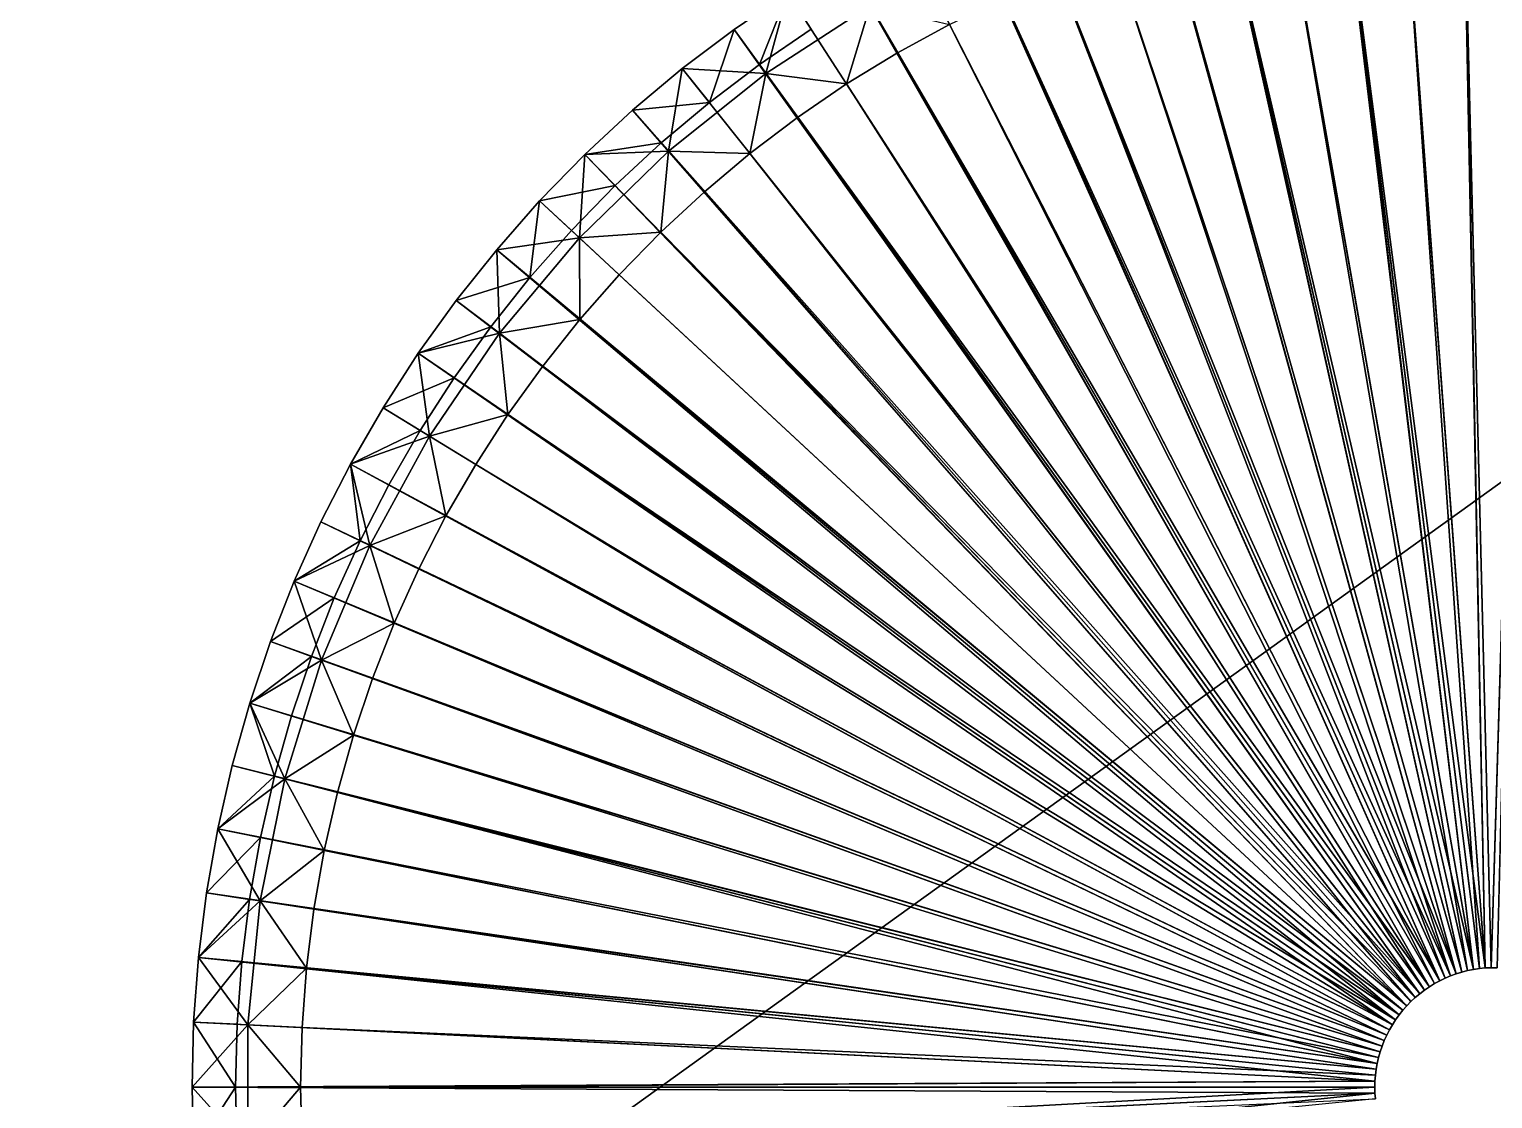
# Model space of a CAD drawing. Header units: millimetres. Extents: x 0 to 520, y -2 to 382.
# Drawn here: x 37 to 63.97, y 37.79 to 57.49 of the extents above; entities that cross this region are included whole.
import ezdxf

# ---------------------------------------------------------------- set-up
doc = ezdxf.new("R2010")
doc.units = ezdxf.units.MM

msp = doc.modelspace()

# ---------------------------------------------------------------- linework, layer by layer
at = {"layer": 'BRASS', "color": 52}
for points in [[(509.2, 369.2, 103), (10.8, 369.2, 103), (10.8, 10.8, 103)], [(509.2, 369.2, 103), (10.8, 10.8, 103), (509.2, 10.8, 103)], [(38.65, 190, 86), (185.0411, 341.3505, 86), (185.0411, 38.6495, 86)], [(38.6418, 189.8357, 86), (38.6479, 189.9178, 86), (184.9589, 38.6495, 86)], [(38.6479, 189.9178, 86), (38.65, 190, 86), (185.0411, 38.6495, 86)], [(184.9589, 38.6495, 86), (38.6479, 189.9178, 86), (185.0411, 38.6495, 86)], [(38.599, 189.5929, 86), (38.6173, 189.6731, 86), (184.7135, 38.6249, 86)], [(38.6173, 189.6731, 86), (38.6316, 189.7541, 86), (184.7948, 38.6372, 86)], [(184.7135, 38.6249, 86), (38.6173, 189.6731, 86), (184.7948, 38.6372, 86)], [(38.6316, 189.7541, 86), (38.6418, 189.8357, 86), (184.8767, 38.6454, 86)], [(184.7948, 38.6372, 86), (38.6316, 189.7541, 86), (184.8767, 38.6454, 86)], [(184.8767, 38.6454, 86), (38.6418, 189.8357, 86), (184.9589, 38.6495, 86)], [(38.4866, 189.2841, 86), (38.5204, 189.3591, 86), (184.3972, 38.5359, 86)], [(38.5204, 189.3591, 86), (38.5505, 189.4357, 86), (184.4745, 38.5641, 86)], [(184.3972, 38.5359, 86), (38.5204, 189.3591, 86), (184.4745, 38.5641, 86)], [(38.5505, 189.4357, 86), (38.5767, 189.5137, 86), (184.5531, 38.5883, 86)], [(184.4745, 38.5641, 86), (38.5505, 189.4357, 86), (184.5531, 38.5883, 86)], [(38.5767, 189.5137, 86), (38.599, 189.5929, 86), (184.6328, 38.6086, 86)], [(184.5531, 38.5883, 86), (38.5767, 189.5137, 86), (184.6328, 38.6086, 86)], [(184.6328, 38.6086, 86), (38.599, 189.5929, 86), (184.7135, 38.6249, 86)], [(38.3633, 189.0705, 86), (38.4079, 189.1396, 86), (184.175, 38.4289, 86)], [(38.4079, 189.1396, 86), (38.4491, 189.2109, 86), (184.2473, 38.4683, 86)], [(184.175, 38.4289, 86), (38.4079, 189.1396, 86), (184.2473, 38.4683, 86)], [(38.4491, 189.2109, 86), (38.4866, 189.2841, 86), (184.3214, 38.504, 86)], [(184.2473, 38.4683, 86), (38.4491, 189.2109, 86), (184.3214, 38.504, 86)], [(184.3214, 38.504, 86), (38.4866, 189.2841, 86), (184.3972, 38.5359, 86)], [(38.3633, 70.9295, 86), (38.3633, 189.0705, 86), (184.1048, 38.386, 86)], [(184.1048, 38.386, 86), (38.3633, 189.0705, 86), (184.175, 38.4289, 86)], [(38.3633, 70.9295, 86), (184.1048, 38.386, 86), (38.4079, 70.8604, 86)], [(38.4079, 70.8604, 86), (184.0368, 38.3397, 86), (38.4491, 70.7891, 86)], [(38.4079, 70.8604, 86), (184.1048, 38.386, 86), (184.0368, 38.3397, 86)], [(38.4491, 70.7891, 86), (183.9712, 38.29, 86), (38.4866, 70.7159, 86)], [(38.4491, 70.7891, 86), (184.0368, 38.3397, 86), (183.9712, 38.29, 86)], [(38.4866, 70.7159, 86), (183.9082, 38.2371, 86), (38.5204, 70.6409, 86)], [(38.4866, 70.7159, 86), (183.9712, 38.29, 86), (183.9082, 38.2371, 86)], [(38.5204, 70.6409, 86), (183.8479, 38.1812, 86), (38.5505, 70.5643, 86)], [(38.5204, 70.6409, 86), (183.9082, 38.2371, 86), (183.8479, 38.1812, 86)], [(38.5505, 70.5643, 86), (183.7905, 38.1223, 86), (38.5767, 70.4863, 86)], [(38.5505, 70.5643, 86), (183.8479, 38.1812, 86), (183.7905, 38.1223, 86)], [(38.5767, 70.4863, 86), (183.736, 38.0606, 86), (38.599, 70.4071, 86)], [(38.5767, 70.4863, 86), (183.7905, 38.1223, 86), (183.736, 38.0606, 86)], [(38.599, 70.4071, 86), (183.6847, 37.9963, 86), (38.6173, 70.3269, 86)], [(38.599, 70.4071, 86), (183.736, 38.0606, 86), (183.6847, 37.9963, 86)], [(38.6173, 70.3269, 86), (183.6367, 37.9295, 86), (38.6316, 70.2459, 86)], [(38.6173, 70.3269, 86), (183.6847, 37.9963, 86), (183.6367, 37.9295, 86)], [(38.6316, 70.2459, 86), (183.5921, 37.8604, 86), (38.6418, 70.1643, 86)], [(38.6316, 70.2459, 86), (183.6367, 37.9295, 86), (183.5921, 37.8604, 86)], [(38.6418, 70.1643, 86), (183.5509, 37.7891, 86), (38.6479, 70.0822, 86)], [(38.6418, 70.1643, 86), (183.5921, 37.8604, 86), (183.5509, 37.7891, 86)], [(38.6479, 69.9178, 86), (183.4495, 37.5643, 86), (38.6418, 69.8357, 86)], [(38.6479, 70.0822, 86), (183.5134, 37.7159, 86), (38.65, 70, 86)], [(38.6479, 70.0822, 86), (183.5509, 37.7891, 86), (183.5134, 37.7159, 86)], [(38.65, 70, 86), (183.4796, 37.6409, 86), (38.6479, 69.9178, 86)], [(38.6479, 69.9178, 86), (183.4796, 37.6409, 86), (183.4495, 37.5643, 86)], [(38.65, 70, 86), (183.5134, 37.7159, 86), (183.4796, 37.6409, 86)], [(38.599, 69.5929, 86), (183.3684, 37.2459, 86), (38.5767, 69.5137, 86)], [(38.6173, 69.6731, 86), (183.3827, 37.3269, 86), (38.599, 69.5929, 86)], [(38.599, 69.5929, 86), (183.3827, 37.3269, 86), (183.3684, 37.2459, 86)], [(38.6316, 69.7541, 86), (183.401, 37.4071, 86), (38.6173, 69.6731, 86)], [(38.6173, 69.6731, 86), (183.401, 37.4071, 86), (183.3827, 37.3269, 86)], [(38.6418, 69.8357, 86), (183.4233, 37.4863, 86), (38.6316, 69.7541, 86)], [(38.6316, 69.7541, 86), (183.4233, 37.4863, 86), (183.401, 37.4071, 86)], [(38.6418, 69.8357, 86), (183.4495, 37.5643, 86), (183.4233, 37.4863, 86)], [(38.5204, 69.3591, 86), (183.35, 37, 86), (38.4866, 69.2841, 86)], [(38.5505, 69.4357, 86), (183.3521, 37.0822, 86), (38.5204, 69.3591, 86)], [(38.5204, 69.3591, 86), (183.3521, 37.0822, 86), (183.35, 37, 86)], [(38.5767, 69.5137, 86), (183.3582, 37.1643, 86), (38.5505, 69.4357, 86)], [(38.5505, 69.4357, 86), (183.3582, 37.1643, 86), (183.3521, 37.0822, 86)], [(38.5767, 69.5137, 86), (183.3684, 37.2459, 86), (183.3582, 37.1643, 86)], [(38.3633, 69.0705, 86), (183.3827, 36.6731, 86), (38.3153, 69.0037, 86)], [(38.4079, 69.1396, 86), (183.3684, 36.7541, 86), (38.3633, 69.0705, 86)], [(38.3633, 69.0705, 86), (183.3684, 36.7541, 86), (183.3827, 36.6731, 86)], [(38.4491, 69.2109, 86), (183.3582, 36.8357, 86), (38.4079, 69.1396, 86)], [(38.4079, 69.1396, 86), (183.3582, 36.8357, 86), (183.3684, 36.7541, 86)], [(38.4866, 69.2841, 86), (183.3521, 36.9178, 86), (38.4491, 69.2109, 86)], [(38.4491, 69.2109, 86), (183.3521, 36.9178, 86), (183.3582, 36.8357, 86)], [(38.4866, 69.2841, 86), (183.35, 37, 86), (183.3521, 36.9178, 86)], [(38.264, 68.9394, 86), (38.3153, 69.0037, 86), (20.5, 20.5, 86)], [(38.3153, 69.0037, 86), (183.401, 36.5929, 86), (20.5, 20.5, 86)], [(38.2095, 68.8777, 86), (38.264, 68.9394, 86), (20.5, 20.5, 86)], [(38.1521, 68.8188, 86), (38.2095, 68.8777, 86), (20.5, 20.5, 86)], [(38.0918, 68.7629, 86), (38.1521, 68.8188, 86), (20.5, 20.5, 86)], [(38.3153, 69.0037, 86), (183.3827, 36.6731, 86), (183.401, 36.5929, 86)], [(38.0288, 68.71, 86), (38.0918, 68.7629, 86), (20.5, 20.5, 86)], [(37.9632, 68.6603, 86), (38.0288, 68.71, 86), (20.5, 20.5, 86)], [(37.8952, 68.614, 86), (37.9632, 68.6603, 86), (20.5, 20.5, 86)], [(37.825, 68.5711, 86), (37.8952, 68.614, 86), (20.5, 20.5, 86)], [(37.7527, 68.5317, 86), (37.825, 68.5711, 86), (20.5, 20.5, 86)], [(37.6786, 68.496, 86), (37.7527, 68.5317, 86), (20.5, 20.5, 86)], [(37.6028, 68.4641, 86), (37.6786, 68.496, 86), (20.5, 20.5, 86)], [(37.5255, 68.4359, 86), (37.6028, 68.4641, 86), (20.5, 20.5, 86)], [(37.4469, 68.4117, 86), (37.5255, 68.4359, 86), (20.5, 20.5, 86)], [(37.3672, 68.3914, 86), (37.4469, 68.4117, 86), (20.5, 20.5, 86)], [(37.2865, 68.3751, 86), (37.3672, 68.3914, 86), (20.5, 20.5, 86)], [(37.2052, 68.3628, 86), (37.2865, 68.3751, 86), (20.5, 20.5, 86)], [(37.1233, 68.3546, 86), (37.2052, 68.3628, 86), (20.5, 20.5, 86)], [(37.0411, 68.3505, 86), (37.1233, 68.3546, 86), (20.5, 20.5, 86)], [(36.9589, 68.3505, 86), (37.0411, 68.3505, 86), (20.5, 20.5, 86)], [(61.0158, 61.8137), (59.8324, 61.6354), (63.618, 40.1666)], [(62.2065, 61.9329), (61.0158, 61.8137), (63.8356, 40.1938)], [(61.0158, 61.8137), (63.7264, 40.1829), (63.8356, 40.1938)], [(61.0158, 61.8137), (63.618, 40.1666), (63.7264, 40.1829)], [(63.4017, 61.9925), (62.2065, 61.9329), (63.8356, 40.1938)], [(63.4017, 61.9925), (63.8356, 40.1938), (63.9452, 40.1993)], [(64.5983, 61.9925), (63.4017, 61.9925), (63.9452, 40.1993)], [(64.5983, 61.9925), (63.9452, 40.1993), (64.0548, 40.1993)], [(59.8324, 61.6354), (58.6595, 61.3983), (63.618, 40.1666)], [(58.6595, 61.3983), (57.4998, 61.103), (63.4042, 40.1178)], [(58.6595, 61.3983), (63.5105, 40.1448), (63.618, 40.1666)], [(58.6595, 61.3983), (63.4042, 40.1178), (63.5105, 40.1448)], [(57.4998, 61.103), (56.3563, 60.7503), (63.2993, 40.0854)], [(57.4998, 61.103), (63.2993, 40.0854), (63.4042, 40.1178)], [(56.3563, 60.7503), (55.2318, 60.341), (63.2993, 40.0854)], [(55.2318, 60.341), (54.1291, 59.8761), (63.1962, 40.0479)], [(55.2318, 60.341), (63.1962, 40.0479), (63.2993, 40.0854)], [(61.2644, 59.8293, -14), (62.3559, 59.9385, -14), (63.7264, 40.1829, -14)], [(62.3559, 59.9385, -14), (63.4515, 59.9932, -14), (63.8356, 40.1938, -14)], [(63.7264, 40.1829, -14), (62.3559, 59.9385, -14), (63.8356, 40.1938, -14)], [(63.8356, 40.1938, -14), (63.4515, 59.9932, -14), (63.9452, 40.1993, -14)], [(63.4515, 59.9932, -14), (64.5485, 59.9932, -14), (63.9452, 40.1993, -14)], [(63.9452, 40.1993, -14), (64.5485, 59.9932, -14), (64.0548, 40.1993, -14)], [(54.1291, 59.8761), (53.0509, 59.3569), (62.9963, 39.9577)], [(54.1291, 59.8761), (63.0952, 40.0053), (63.1962, 40.0479)], [(54.1291, 59.8761), (62.9963, 39.9577), (63.0952, 40.0053)], [(59.1045, 59.4484, -14), (60.1797, 59.6658, -14), (63.5105, 40.1448, -14)], [(60.1797, 59.6658, -14), (61.2644, 59.8293, -14), (63.618, 40.1666, -14)], [(63.5105, 40.1448, -14), (60.1797, 59.6658, -14), (63.618, 40.1666, -14)], [(63.618, 40.1666, -14), (61.2644, 59.8293, -14), (63.7264, 40.1829, -14)], [(53.0509, 59.3569), (52, 58.7846), (62.9963, 39.9577)], [(58.0415, 59.1777, -14), (59.1045, 59.4484, -14), (63.4042, 40.1178, -14)], [(63.4042, 40.1178, -14), (59.1045, 59.4484, -14), (63.5105, 40.1448, -14)], [(56.9933, 58.8544, -14), (58.0415, 59.1777, -14), (63.2993, 40.0854, -14)], [(63.2993, 40.0854, -14), (58.0415, 59.1777, -14), (63.4042, 40.1178, -14)], [(55.9625, 58.4792, -14), (56.9933, 58.8544, -14), (63.1962, 40.0479, -14)], [(63.1962, 40.0479, -14), (56.9933, 58.8544, -14), (63.2993, 40.0854, -14)], [(52, 58.7846), (50.9789, 58.1606), (62.8064, 39.8481)], [(52, 58.7846), (62.9, 39.9053), (62.9963, 39.9577)], [(52, 58.7846), (62.8064, 39.8481), (62.9, 39.9053)], [(54.9517, 58.0531, -14), (55.9625, 58.4792, -14), (63.0952, 40.0053, -14)], [(63.0952, 40.0053, -14), (55.9625, 58.4792, -14), (63.1962, 40.0479, -14)], [(49.9902, 57.4865), (50.9789, 58.1606), (50.9789, 58.1606, -3)], [(49.9902, 57.4865), (50.9789, 58.1606, -3), (49.9902, 57.4865, -3)], [(49.9902, 57.4865, -3), (50.9789, 58.1606, -3), (50.4571, 56.837, -3)], [(50.9789, 58.1606), (49.9902, 57.4865), (62.8064, 39.8481)], [(50.9789, 58.1606, -4), (49.9902, 57.4865, -4), (50.4571, 56.837, -4)], [(49.9902, 57.4865, -4), (50.9789, 58.1606, -4), (50.9789, 58.1606, -12)], [(49.9902, 57.4865, -4), (50.9789, 58.1606, -12), (49.9902, 57.4865, -12)], [(50.5739, 56.6746, -13), (49.9902, 57.4865, -12), (50.9789, 58.1606, -12)], [(50.4571, 56.837, -3), (50.9789, 58.1606, -3), (51.4129, 57.4886, -3)], [(50.9789, 58.1606, -4), (50.4571, 56.837, -4), (51.4129, 57.4886, -4)], [(50.5739, 56.6746, -13), (50.9789, 58.1606, -12), (52.5, 57.9186, -13)], [(53.9634, 57.5772, -14), (54.9517, 58.0531, -14), (62.9963, 39.9577, -14)], [(62.9963, 39.9577, -14), (54.9517, 58.0531, -14), (63.0952, 40.0053, -14)], [(50.5739, 56.6746, -13), (52.5, 57.9186, -13), (52.064, 56.4806, -14)], [(52.5, 57.9186, -13), (53, 57.0526, -14), (52.064, 56.4806, -14)], [(52.5, 57.9186, -13), (53.9634, 57.5772, -14), (53, 57.0526, -14)], [(49.0362, 56.764), (49.9902, 57.4865), (49.9902, 57.4865, -3)], [(49.0362, 56.764), (49.9902, 57.4865, -3), (49.0362, 56.764, -3)], [(49.0362, 56.764, -3), (49.9902, 57.4865, -3), (49.535, 56.1385, -3)], [(49.9902, 57.4865), (49.0362, 56.764), (62.6283, 39.72)], [(49.9902, 57.4865, -4), (49.0362, 56.764, -4), (49.535, 56.1385, -4)], [(49.0362, 56.764, -4), (49.9902, 57.4865, -4), (49.9902, 57.4865, -12)], [(49.0362, 56.764, -4), (49.9902, 57.4865, -12), (49.0362, 56.764, -12)], [(50.5739, 56.6746, -13), (49.0362, 56.764, -12), (49.9902, 57.4865, -12)], [(49.535, 56.1385, -3), (49.9902, 57.4865, -3), (50.4571, 56.837, -3)], [(49.9902, 57.4865, -4), (49.535, 56.1385, -4), (50.4571, 56.837, -4)], [(49.9902, 57.4865), (62.7158, 39.7863), (62.8064, 39.8481)], [(49.9902, 57.4865), (62.6283, 39.72), (62.7158, 39.7863)], [(50.4571, 56.837, -3), (51.4129, 57.4886, -3), (51.4129, 57.4886, -4)], [(50.4571, 56.837, -3), (51.4129, 57.4886, -4), (50.4571, 56.837, -4)], [(53, 57.0526, -14), (53.9634, 57.5772, -14), (62.9, 39.9053, -14)], [(62.9, 39.9053, -14), (53.9634, 57.5772, -14), (62.9963, 39.9577, -14)], [(52.064, 56.4806, -14), (53, 57.0526, -14), (62.8064, 39.8481, -14)], [(62.8064, 39.8481, -14), (53, 57.0526, -14), (62.9, 39.9053, -14)], [(49.0362, 56.764), (49.0362, 56.764, -3), (48.1195, 55.9947, -3)], [(48.1195, 55.9947), (49.0362, 56.764), (48.1195, 55.9947, -3)], [(48.1195, 55.9947, -3), (49.0362, 56.764, -3), (49.535, 56.1385, -3)], [(49.0362, 56.764), (48.1195, 55.9947), (62.6283, 39.72)], [(49.0362, 56.764, -4), (48.1195, 55.9947, -4), (49.535, 56.1385, -4)], [(49.0362, 56.764, -4), (49.0362, 56.764, -12), (48.1195, 55.9947, -12)], [(48.1195, 55.9947, -4), (49.0362, 56.764, -4), (48.1195, 55.9947, -12)], [(48.7812, 55.245, -13), (48.1195, 55.9947, -12), (49.0362, 56.764, -12)], [(48.7812, 55.245, -13), (49.0362, 56.764, -12), (50.5739, 56.6746, -13)], [(48.7812, 55.245, -13), (50.5739, 56.6746, -13), (50.2832, 55.2003, -14)], [(49.535, 56.1385, -3), (50.4571, 56.837, -3), (50.4571, 56.837, -4)], [(49.535, 56.1385, -3), (50.4571, 56.837, -4), (49.535, 56.1385, -4)], [(50.5739, 56.6746, -13), (51.1576, 55.8626, -14), (50.2832, 55.2003, -14)], [(50.5739, 56.6746, -13), (52.064, 56.4806, -14), (51.1576, 55.8626, -14)], [(51.1576, 55.8626, -14), (52.064, 56.4806, -14), (62.7158, 39.7863, -14)], [(62.7158, 39.7863, -14), (52.064, 56.4806, -14), (62.8064, 39.8481, -14)], [(48.1195, 55.9947, -3), (49.535, 56.1385, -3), (48.6489, 55.3949, -3)], [(49.535, 56.1385, -4), (48.1195, 55.9947, -4), (48.6489, 55.3949, -4)], [(49.535, 56.1385, -3), (49.535, 56.1385, -4), (48.6489, 55.3949, -4)], [(48.6489, 55.3949, -3), (49.535, 56.1385, -3), (48.6489, 55.3949, -4)], [(47.2423, 55.1808), (48.1195, 55.9947), (48.1195, 55.9947, -3)], [(47.2423, 55.1808), (48.1195, 55.9947, -3), (47.2423, 55.1808, -3)], [(47.2423, 55.1808, -3), (48.1195, 55.9947, -3), (48.6489, 55.3949, -3)], [(48.1195, 55.9947), (47.2423, 55.1808), (62.4639, 39.5749)], [(48.1195, 55.9947, -4), (47.2423, 55.1808, -4), (48.6489, 55.3949, -4)], [(47.2423, 55.1808, -4), (48.1195, 55.9947, -4), (48.1195, 55.9947, -12)], [(47.2423, 55.1808, -4), (48.1195, 55.9947, -12), (47.2423, 55.1808, -12)], [(48.7812, 55.245, -13), (47.2423, 55.1808, -12), (48.1195, 55.9947, -12)], [(48.1195, 55.9947), (62.5443, 39.6495), (62.6283, 39.72)], [(48.1195, 55.9947), (62.4639, 39.5749), (62.5443, 39.6495)], [(50.2832, 55.2003, -14), (51.1576, 55.8626, -14), (62.6283, 39.72, -14)], [(62.6283, 39.72, -14), (51.1576, 55.8626, -14), (62.7158, 39.7863, -14)], [(47.2423, 55.1808, -3), (48.6489, 55.3949, -3), (47.8009, 54.6081, -3)], [(48.6489, 55.3949, -4), (47.2423, 55.1808, -4), (47.8009, 54.6081, -4)], [(47.8009, 54.6081, -3), (48.6489, 55.3949, -3), (48.6489, 55.3949, -4)], [(47.8009, 54.6081, -3), (48.6489, 55.3949, -4), (47.8009, 54.6081, -4)], [(46.4068, 54.3241), (47.2423, 55.1808), (47.2423, 55.1808, -3)], [(46.4068, 54.3241), (47.2423, 55.1808, -3), (46.4068, 54.3241, -3)], [(46.4068, 54.3241, -3), (47.2423, 55.1808, -3), (47.8009, 54.6081, -3)], [(47.2423, 55.1808), (46.4068, 54.3241), (62.3873, 39.4964)], [(47.2423, 55.1808, -4), (46.4068, 54.3241, -4), (47.8009, 54.6081, -4)], [(46.4068, 54.3241, -4), (47.2423, 55.1808, -4), (47.2423, 55.1808, -12)], [(46.4068, 54.3241, -4), (47.2423, 55.1808, -12), (46.4068, 54.3241, -12)], [(47.1398, 53.644, -13), (46.4068, 54.3241, -12), (47.2423, 55.1808, -12)], [(47.1398, 53.644, -13), (47.2423, 55.1808, -12), (48.7812, 55.245, -13)], [(47.1398, 53.644, -13), (48.7812, 55.245, -13), (48.6388, 53.7491, -14)], [(47.2423, 55.1808), (62.3873, 39.4964), (62.4639, 39.5749)], [(48.7812, 55.245, -13), (49.4429, 54.4952, -14), (48.6388, 53.7491, -14)], [(48.7812, 55.245, -13), (50.2832, 55.2003, -14), (49.4429, 54.4952, -14)], [(49.4429, 54.4952, -14), (50.2832, 55.2003, -14), (62.5443, 39.6495, -14)], [(62.5443, 39.6495, -14), (50.2832, 55.2003, -14), (62.6283, 39.72, -14)], [(46.4068, 54.3241, -3), (47.8009, 54.6081, -3), (46.9932, 53.78, -3)], [(47.8009, 54.6081, -4), (46.4068, 54.3241, -4), (46.9932, 53.78, -4)], [(46.9932, 53.78, -3), (47.8009, 54.6081, -3), (47.8009, 54.6081, -4)], [(46.9932, 53.78, -3), (47.8009, 54.6081, -4), (46.9932, 53.78, -4)], [(48.6388, 53.7491, -14), (49.4429, 54.4952, -14), (62.5443, 39.6495, -14)], [(45.6149, 53.4269), (46.4068, 54.3241), (46.4068, 54.3241, -3)], [(45.6149, 53.4269), (46.4068, 54.3241, -3), (45.6149, 53.4269, -3)], [(45.6149, 53.4269, -3), (46.4068, 54.3241, -3), (46.2278, 52.9127, -3)], [(62.3873, 39.4964), (46.4068, 54.3241), (45.6149, 53.4269)], [(46.4068, 54.3241, -4), (45.6149, 53.4269, -4), (46.2278, 52.9127, -4)], [(45.6149, 53.4269, -4), (46.4068, 54.3241, -4), (46.4068, 54.3241, -12)], [(45.6149, 53.4269, -4), (46.4068, 54.3241, -12), (45.6149, 53.4269, -12)], [(47.1398, 53.644, -13), (45.6149, 53.4269, -12), (46.4068, 54.3241, -12)], [(46.4068, 54.3241, -3), (46.9932, 53.78, -3), (46.2278, 52.9127, -3)], [(46.9932, 53.78, -4), (46.4068, 54.3241, -4), (46.2278, 52.9127, -4)], [(46.9932, 53.78, -3), (46.9932, 53.78, -4), (46.2278, 52.9127, -4)], [(46.2278, 52.9127, -3), (46.9932, 53.78, -3), (46.2278, 52.9127, -4)], [(47.1398, 53.644, -13), (48.6388, 53.7491, -14), (47.8729, 52.9638, -14)], [(47.8729, 52.9638, -14), (48.6388, 53.7491, -14), (62.3873, 39.4964, -14)], [(62.4639, 39.5749, -14), (48.6388, 53.7491, -14), (62.5443, 39.6495, -14)], [(62.3873, 39.4964, -14), (48.6388, 53.7491, -14), (62.4639, 39.5749, -14)], [(44.8688, 52.4913), (45.6149, 53.4269), (45.6149, 53.4269, -3)], [(44.8688, 52.4913), (45.6149, 53.4269, -3), (44.8688, 52.4913, -3)], [(45.6149, 53.4269, -3), (46.2278, 52.9127, -3), (44.8688, 52.4913, -3)], [(62.2463, 39.3284), (45.6149, 53.4269), (44.8688, 52.4913)], [(46.2278, 52.9127, -4), (45.6149, 53.4269, -4), (44.8688, 52.4913, -4)], [(45.6149, 53.4269, -4), (45.6149, 53.4269, -12), (44.8688, 52.4913, -12)], [(44.8688, 52.4913, -4), (45.6149, 53.4269, -4), (44.8688, 52.4913, -12)], [(45.666, 51.8875, -13), (44.8688, 52.4913, -12), (45.6149, 53.4269, -12)], [(45.666, 51.8875, -13), (45.6149, 53.4269, -12), (47.1398, 53.644, -13)], [(62.3147, 39.4141), (45.6149, 53.4269), (62.2463, 39.3284)], [(62.3873, 39.4964), (45.6149, 53.4269), (62.3147, 39.4141)], [(45.666, 51.8875, -13), (47.1398, 53.644, -13), (47.147, 52.1413, -14)], [(47.1398, 53.644, -13), (47.8729, 52.9638, -14), (47.147, 52.1413, -14)], [(44.8688, 52.4913, -3), (46.2278, 52.9127, -3), (45.5065, 52.0083, -3)], [(46.2278, 52.9127, -4), (44.8688, 52.4913, -4), (45.5065, 52.0083, -4)], [(45.5065, 52.0083, -3), (46.2278, 52.9127, -3), (46.2278, 52.9127, -4)], [(45.5065, 52.0083, -3), (46.2278, 52.9127, -4), (45.5065, 52.0083, -4)], [(47.8729, 52.9638, -14), (62.3873, 39.4964, -14), (47.147, 52.1413, -14)], [(44.1703, 51.5197), (44.8688, 52.4913), (44.8688, 52.4913, -3)], [(44.1703, 51.5197), (44.8688, 52.4913, -3), (44.1703, 51.5197, -3)], [(44.8688, 52.4913, -3), (45.5065, 52.0083, -3), (44.1703, 51.5197, -3)], [(62.1823, 39.2393), (44.8688, 52.4913), (44.1703, 51.5197)], [(45.5065, 52.0083, -4), (44.8688, 52.4913, -4), (44.1703, 51.5197, -4)], [(44.1703, 51.5197, -4), (44.8688, 52.4913, -4), (44.8688, 52.4913, -12)], [(44.1703, 51.5197, -4), (44.8688, 52.4913, -12), (44.1703, 51.5197, -12)], [(45.666, 51.8875, -13), (44.1703, 51.5197, -12), (44.8688, 52.4913, -12)], [(62.2463, 39.3284), (44.8688, 52.4913), (62.1823, 39.2393)], [(45.666, 51.8875, -13), (47.147, 52.1413, -14), (46.4631, 51.2837, -14)], [(47.147, 52.1413, -14), (62.3147, 39.4141, -14), (46.4631, 51.2837, -14)], [(47.147, 52.1413, -14), (62.3873, 39.4964, -14), (62.3147, 39.4141, -14)], [(44.1703, 51.5197, -3), (45.5065, 52.0083, -3), (44.8313, 51.069, -3)], [(45.5065, 52.0083, -4), (44.1703, 51.5197, -4), (44.8313, 51.069, -4)], [(44.3743, 49.993, -13), (44.1703, 51.5197, -12), (45.666, 51.8875, -13)], [(44.3743, 49.993, -13), (45.666, 51.8875, -13), (45.8227, 50.393, -14)], [(44.8313, 51.069, -3), (45.5065, 52.0083, -3), (45.5065, 52.0083, -4)], [(44.8313, 51.069, -3), (45.5065, 52.0083, -4), (44.8313, 51.069, -4)], [(45.666, 51.8875, -13), (46.4631, 51.2837, -14), (45.8227, 50.393, -14)], [(44.1703, 51.5197), (44.1703, 51.5197, -3), (43.521, 50.5144, -3)], [(43.521, 50.5144), (44.1703, 51.5197), (43.521, 50.5144, -3)], [(44.1703, 51.5197, -3), (44.8313, 51.069, -3), (43.521, 50.5144, -3)], [(62.1228, 39.1472), (44.1703, 51.5197), (43.521, 50.5144)], [(44.8313, 51.069, -4), (44.1703, 51.5197, -4), (43.521, 50.5144, -4)], [(43.521, 50.5144, -4), (44.1703, 51.5197, -4), (44.1703, 51.5197, -12)], [(43.521, 50.5144, -4), (44.1703, 51.5197, -12), (43.521, 50.5144, -12)], [(44.3743, 49.993, -13), (43.521, 50.5144, -12), (44.1703, 51.5197, -12)], [(62.1823, 39.2393), (44.1703, 51.5197), (62.1228, 39.1472)], [(46.4631, 51.2837, -14), (62.2463, 39.3284, -14), (45.8227, 50.393, -14)], [(46.4631, 51.2837, -14), (62.3147, 39.4141, -14), (62.2463, 39.3284, -14)], [(43.521, 50.5144, -3), (44.8313, 51.069, -3), (44.2037, 50.0973, -3)], [(44.8313, 51.069, -4), (43.521, 50.5144, -4), (44.2037, 50.0973, -4)], [(44.2037, 50.0973, -3), (44.8313, 51.069, -3), (44.8313, 51.069, -4)], [(44.2037, 50.0973, -3), (44.8313, 51.069, -4), (44.2037, 50.0973, -4)], [(42.9227, 49.4781), (43.521, 50.5144), (43.521, 50.5144, -3)], [(42.9227, 49.4781), (43.521, 50.5144, -3), (42.9227, 49.4781, -3)], [(43.521, 50.5144, -3), (44.2037, 50.0973, -3), (42.9227, 49.4781, -3)], [(62.1228, 39.1472), (43.521, 50.5144), (42.9227, 49.4781)], [(44.2037, 50.0973, -4), (43.521, 50.5144, -4), (42.9227, 49.4781, -4)], [(43.521, 50.5144, -4), (43.521, 50.5144, -12), (42.9227, 49.4781, -12)], [(42.9227, 49.4781, -4), (43.521, 50.5144, -4), (42.9227, 49.4781, -12)], [(44.3743, 49.993, -13), (42.9227, 49.4781, -12), (43.521, 50.5144, -12)], [(44.3743, 49.993, -13), (45.8227, 50.393, -14), (45.2276, 49.4716, -14)], [(45.8227, 50.393, -14), (62.1823, 39.2393, -14), (45.2276, 49.4716, -14)], [(45.8227, 50.393, -14), (62.2463, 39.3284, -14), (62.1823, 39.2393, -14)], [(42.9227, 49.4781, -3), (44.2037, 50.0973, -3), (43.6253, 49.0955, -3)], [(44.2037, 50.0973, -4), (42.9227, 49.4781, -4), (43.6253, 49.0955, -4)], [(43.2777, 47.9793, -13), (42.9227, 49.4781, -12), (44.3743, 49.993, -13)], [(43.2777, 47.9793, -13), (44.3743, 49.993, -13), (44.6791, 48.5216, -14)], [(43.6253, 49.0955, -3), (44.2037, 50.0973, -3), (44.2037, 50.0973, -4)], [(43.6253, 49.0955, -3), (44.2037, 50.0973, -4), (43.6253, 49.0955, -4)], [(44.3743, 49.993, -13), (45.2276, 49.4716, -14), (44.6791, 48.5216, -14)], [(42.9227, 49.4781), (42.9227, 49.4781, -3), (42.3767, 48.4132, -3)], [(42.3767, 48.4132), (42.9227, 49.4781), (42.3767, 48.4132, -3)], [(42.3767, 48.4132, -3), (42.9227, 49.4781, -3), (43.0975, 48.0661, -3)], [(62.0679, 39.0522), (42.9227, 49.4781), (42.3767, 48.4132)], [(42.9227, 49.4781, -4), (42.3767, 48.4132, -4), (43.0975, 48.0661, -4)], [(42.3767, 48.4132, -4), (42.9227, 49.4781, -4), (42.9227, 49.4781, -12)], [(42.3767, 48.4132, -4), (42.9227, 49.4781, -12), (42.3767, 48.4132, -12)], [(43.2777, 47.9793, -13), (42.3767, 48.4132, -12), (42.9227, 49.4781, -12)], [(42.9227, 49.4781, -3), (43.6253, 49.0955, -3), (43.0975, 48.0661, -3)], [(62.1228, 39.1472), (42.9227, 49.4781), (62.0679, 39.0522)], [(43.6253, 49.0955, -4), (42.9227, 49.4781, -4), (43.0975, 48.0661, -4)], [(45.2276, 49.4716, -14), (62.1228, 39.1472, -14), (44.6791, 48.5216, -14)], [(45.2276, 49.4716, -14), (62.1823, 39.2393, -14), (62.1228, 39.1472, -14)], [(43.6253, 49.0955, -3), (43.6253, 49.0955, -4), (43.0975, 48.0661, -4)], [(43.0975, 48.0661, -3), (43.6253, 49.0955, -3), (43.0975, 48.0661, -4)], [(42.3767, 48.4132), (42.3767, 48.4132, -3), (41.8846, 47.3224, -3)], [(41.8846, 47.3224), (42.3767, 48.4132), (41.8846, 47.3224, -3)], [(42.3767, 48.4132, -3), (43.0975, 48.0661, -3), (41.8846, 47.3224, -3)], [(62.0179, 38.9545), (42.3767, 48.4132), (41.8846, 47.3224)], [(43.0975, 48.0661, -4), (42.3767, 48.4132, -4), (41.8846, 47.3224, -4)], [(41.8846, 47.3224, -4), (42.3767, 48.4132, -4), (42.3767, 48.4132, -12)], [(41.8846, 47.3224, -4), (42.3767, 48.4132, -12), (41.8846, 47.3224, -12)], [(43.2777, 47.9793, -13), (41.8846, 47.3224, -12), (42.3767, 48.4132, -12)], [(62.0679, 39.0522), (42.3767, 48.4132), (62.0179, 38.9545)], [(43.2777, 47.9793, -13), (44.6791, 48.5216, -14), (44.1787, 47.5454, -14)], [(44.6791, 48.5216, -14), (62.0679, 39.0522, -14), (44.1787, 47.5454, -14)], [(44.6791, 48.5216, -14), (62.1228, 39.1472, -14), (62.0679, 39.0522, -14)], [(41.8846, 47.3224, -3), (43.0975, 48.0661, -3), (42.6218, 47.0117, -3)], [(43.0975, 48.0661, -4), (41.8846, 47.3224, -4), (42.6218, 47.0117, -4)], [(42.6218, 47.0117, -3), (43.0975, 48.0661, -3), (43.0975, 48.0661, -4)], [(42.6218, 47.0117, -3), (43.0975, 48.0661, -4), (42.6218, 47.0117, -4)], [(42.3871, 45.8665, -13), (41.8846, 47.3224, -12), (43.2777, 47.9793, -13)], [(42.3871, 45.8665, -13), (43.2777, 47.9793, -13), (43.7275, 46.5456, -14)], [(43.2777, 47.9793, -13), (44.1787, 47.5454, -14), (43.7275, 46.5456, -14)], [(44.1787, 47.5454, -14), (62.0179, 38.9545, -14), (43.7275, 46.5456, -14)], [(44.1787, 47.5454, -14), (62.0679, 39.0522, -14), (62.0179, 38.9545, -14)], [(41.4474, 46.2085), (41.8846, 47.3224), (41.8846, 47.3224, -3)], [(41.4474, 46.2085), (41.8846, 47.3224, -3), (41.4474, 46.2085, -3)], [(41.8846, 47.3224, -3), (42.6218, 47.0117, -3), (41.4474, 46.2085, -3)], [(61.9728, 38.8546), (41.8846, 47.3224), (41.4474, 46.2085)], [(42.6218, 47.0117, -4), (41.8846, 47.3224, -4), (41.4474, 46.2085, -4)], [(41.4474, 46.2085, -4), (41.8846, 47.3224, -4), (41.8846, 47.3224, -12)], [(41.4474, 46.2085, -4), (41.8846, 47.3224, -12), (41.4474, 46.2085, -12)], [(42.3871, 45.8665, -13), (41.4474, 46.2085, -12), (41.8846, 47.3224, -12)], [(62.0179, 38.9545), (41.8846, 47.3224), (61.9728, 38.8546)], [(41.4474, 46.2085, -3), (42.6218, 47.0117, -3), (42.1991, 45.9349, -3)], [(42.6218, 47.0117, -4), (41.4474, 46.2085, -4), (42.1991, 45.9349, -4)], [(42.1991, 45.9349, -3), (42.6218, 47.0117, -3), (42.6218, 47.0117, -4)], [(42.1991, 45.9349, -3), (42.6218, 47.0117, -4), (42.1991, 45.9349, -4)], [(42.3871, 45.8665, -13), (43.7275, 46.5456, -14), (43.3268, 45.5244, -14)], [(43.7275, 46.5456, -14), (61.9728, 38.8546, -14), (43.3268, 45.5244, -14)], [(43.7275, 46.5456, -14), (62.0179, 38.9545, -14), (61.9728, 38.8546, -14)], [(41.4474, 46.2085), (41.4474, 46.2085, -3), (41.0663, 45.0741, -3)], [(41.0663, 45.0741), (41.4474, 46.2085), (41.0663, 45.0741, -3)], [(41.4474, 46.2085, -3), (42.1991, 45.9349, -3), (41.0663, 45.0741, -3)], [(61.9327, 38.7524), (41.4474, 46.2085), (41.0663, 45.0741)], [(42.1991, 45.9349, -4), (41.4474, 46.2085, -4), (41.0663, 45.0741, -4)], [(41.0663, 45.0741, -4), (41.4474, 46.2085, -4), (41.4474, 46.2085, -12)], [(41.0663, 45.0741, -4), (41.4474, 46.2085, -12), (41.0663, 45.0741, -12)], [(42.3871, 45.8665, -13), (41.0663, 45.0741, -12), (41.4474, 46.2085, -12)], [(61.9728, 38.8546), (41.4474, 46.2085), (61.9327, 38.7524)], [(41.0663, 45.0741, -3), (42.1991, 45.9349, -3), (41.8307, 44.8383, -3)], [(42.1991, 45.9349, -4), (41.0663, 45.0741, -4), (41.8307, 44.8383, -4)], [(41.7112, 43.6754, -13), (41.0663, 45.0741, -12), (42.3871, 45.8665, -13)], [(41.7112, 43.6754, -13), (42.3871, 45.8665, -13), (42.9774, 44.4846, -14)], [(41.8307, 44.8383, -3), (42.1991, 45.9349, -3), (42.1991, 45.9349, -4)], [(41.8307, 44.8383, -3), (42.1991, 45.9349, -4), (41.8307, 44.8383, -4)], [(42.3871, 45.8665, -13), (43.3268, 45.5244, -14), (42.9774, 44.4846, -14)], [(43.3268, 45.5244, -14), (61.9327, 38.7524, -14), (42.9774, 44.4846, -14)], [(43.3268, 45.5244, -14), (61.9728, 38.8546, -14), (61.9327, 38.7524, -14)], [(40.7421, 43.9222), (41.0663, 45.0741, -3), (40.7421, 43.9222, -3)], [(40.7421, 43.9222), (41.0663, 45.0741), (41.0663, 45.0741, -3)], [(40.7421, 43.9222, -3), (41.0663, 45.0741, -3), (41.5174, 43.7248, -3)], [(61.8977, 38.6485), (41.0663, 45.0741), (40.7421, 43.9222)], [(41.0663, 45.0741, -4), (40.7421, 43.9222, -4), (41.5174, 43.7248, -4)], [(40.7421, 43.9222, -4), (41.0663, 45.0741, -12), (40.7421, 43.9222, -12)], [(40.7421, 43.9222, -4), (41.0663, 45.0741, -4), (41.0663, 45.0741, -12)], [(41.7112, 43.6754, -13), (40.7421, 43.9222, -12), (41.0663, 45.0741, -12)], [(41.0663, 45.0741, -3), (41.8307, 44.8383, -3), (41.5174, 43.7248, -3)], [(61.9327, 38.7524), (41.0663, 45.0741), (61.8977, 38.6485)], [(41.8307, 44.8383, -4), (41.0663, 45.0741, -4), (41.5174, 43.7248, -4)], [(41.5174, 43.7248, -3), (41.8307, 44.8383, -4), (41.5174, 43.7248, -4)], [(41.5174, 43.7248, -3), (41.8307, 44.8383, -3), (41.8307, 44.8383, -4)], [(41.7112, 43.6754, -13), (42.9774, 44.4846, -14), (42.6803, 43.4287, -14)], [(42.9774, 44.4846, -14), (61.8977, 38.6485, -14), (42.6803, 43.4287, -14)], [(42.9774, 44.4846, -14), (61.9327, 38.7524, -14), (61.8977, 38.6485, -14)], [(40.4759, 42.7555), (40.7421, 43.9222, -3), (40.4759, 42.7555, -3)], [(40.4759, 42.7555), (40.7421, 43.9222), (40.7421, 43.9222, -3)], [(40.7421, 43.9222, -3), (41.5174, 43.7248, -3), (40.4759, 42.7555, -3)], [(61.868, 38.5429), (40.7421, 43.9222), (40.4759, 42.7555)], [(41.5174, 43.7248, -4), (40.7421, 43.9222, -4), (40.4759, 42.7555, -4)], [(40.4759, 42.7555, -4), (40.7421, 43.9222, -12), (40.4759, 42.7555, -12)], [(40.4759, 42.7555, -4), (40.7421, 43.9222, -4), (40.7421, 43.9222, -12)], [(41.7112, 43.6754, -13), (40.4759, 42.7555, -12), (40.7421, 43.9222, -12)], [(40.4759, 42.7555, -3), (41.5174, 43.7248, -3), (41.26, 42.597, -3)], [(41.5174, 43.7248, -4), (40.4759, 42.7555, -4), (41.26, 42.597, -4)], [(61.8977, 38.6485), (40.7421, 43.9222), (61.868, 38.5429)], [(41.26, 42.597, -3), (41.5174, 43.7248, -4), (41.26, 42.597, -4)], [(41.26, 42.597, -3), (41.5174, 43.7248, -3), (41.5174, 43.7248, -4)], [(41.2569, 41.428, -13), (40.4759, 42.7555, -12), (41.7112, 43.6754, -13)], [(41.2569, 41.428, -13), (41.7112, 43.6754, -13), (42.4362, 42.3592, -14)], [(41.7112, 43.6754, -13), (42.6803, 43.4287, -14), (42.4362, 42.3592, -14)], [(42.6803, 43.4287, -14), (61.8436, 38.4359, -14), (42.4362, 42.3592, -14)], [(42.6803, 43.4287, -14), (61.868, 38.5429, -14), (61.8436, 38.4359, -14)], [(42.6803, 43.4287, -14), (61.8977, 38.6485, -14), (61.868, 38.5429, -14)], [(40.2681, 41.577), (40.4759, 42.7555, -3), (40.2681, 41.577, -3)], [(40.2681, 41.577), (40.4759, 42.7555), (40.4759, 42.7555, -3)], [(40.4759, 42.7555, -3), (41.26, 42.597, -3), (40.2681, 41.577, -3)], [(61.8436, 38.4359), (40.4759, 42.7555), (40.2681, 41.577)], [(41.26, 42.597, -4), (40.4759, 42.7555, -4), (40.2681, 41.577, -4)], [(40.2681, 41.577, -4), (40.4759, 42.7555, -12), (40.2681, 41.577, -12)], [(40.2681, 41.577, -4), (40.4759, 42.7555, -4), (40.4759, 42.7555, -12)], [(41.2569, 41.428, -13), (40.2681, 41.577, -12), (40.4759, 42.7555, -12)], [(61.868, 38.5429), (40.4759, 42.7555), (61.8436, 38.4359)], [(40.2681, 41.577, -3), (41.26, 42.597, -3), (41.0591, 41.4578, -3)], [(41.26, 42.597, -4), (40.2681, 41.577, -4), (41.0591, 41.4578, -4)], [(41.0591, 41.4578, -3), (41.26, 42.597, -4), (41.0591, 41.4578, -4)], [(41.0591, 41.4578, -3), (41.26, 42.597, -3), (41.26, 42.597, -4)], [(41.2569, 41.428, -13), (42.4362, 42.3592, -14), (42.2457, 41.2789, -14)], [(42.4362, 42.3592, -14), (61.8436, 38.4359, -14), (42.2457, 41.2789, -14)], [(40.2681, 41.577), (40.2681, 41.577, -3), (40.1193, 40.3896, -3)], [(40.1193, 40.3896), (40.2681, 41.577), (40.1193, 40.3896, -3)], [(40.2681, 41.577, -3), (41.0591, 41.4578, -3), (40.1193, 40.3896, -3)], [(61.8246, 38.3279), (40.2681, 41.577), (40.1193, 40.3896)], [(41.0591, 41.4578, -4), (40.2681, 41.577, -4), (40.1193, 40.3896, -4)], [(40.2681, 41.577, -4), (40.2681, 41.577, -12), (40.1193, 40.3896, -12)], [(40.1193, 40.3896, -4), (40.2681, 41.577, -4), (40.1193, 40.3896, -12)], [(41.2569, 41.428, -13), (40.1193, 40.3896, -12), (40.2681, 41.577, -12)], [(61.8436, 38.4359), (40.2681, 41.577), (61.8246, 38.3279)], [(40.1193, 40.3896, -3), (41.0591, 41.4578, -3), (40.9153, 40.31, -3)], [(41.0591, 41.4578, -4), (40.1193, 40.3896, -4), (40.9153, 40.31, -4)], [(41.0286, 39.1465, -13), (40.1193, 40.3896, -12), (41.2569, 41.428, -13)], [(40.9153, 40.31, -3), (41.0591, 41.4578, -4), (40.9153, 40.31, -4)], [(40.9153, 40.31, -3), (41.0591, 41.4578, -3), (41.0591, 41.4578, -4)], [(41.0286, 39.1465, -13), (41.2569, 41.428, -13), (42.1093, 40.1905, -14)], [(41.2569, 41.428, -13), (42.2457, 41.2789, -14), (42.1093, 40.1905, -14)], [(42.2457, 41.2789, -14), (61.8246, 38.3279, -14), (42.1093, 40.1905, -14)], [(42.2457, 41.2789, -14), (61.8436, 38.4359, -14), (61.8246, 38.3279, -14)], [(40.0298, 39.1963), (40.1193, 40.3896), (40.1193, 40.3896, -3)], [(40.0298, 39.1963), (40.1193, 40.3896, -3), (40.0298, 39.1963, -3)], [(40.1193, 40.3896, -3), (40.9153, 40.31, -3), (40.0298, 39.1963, -3)], [(61.8027, 38.1097), (40.1193, 40.3896), (40.0298, 39.1963)], [(40.9153, 40.31, -4), (40.1193, 40.3896, -4), (40.0298, 39.1963, -4)], [(40.1193, 40.3896, -4), (40.1193, 40.3896, -12), (40.0298, 39.1963, -12)], [(40.0298, 39.1963, -4), (40.1193, 40.3896, -4), (40.0298, 39.1963, -12)], [(41.0286, 39.1465, -13), (40.0298, 39.1963, -12), (40.1193, 40.3896, -12)], [(40.0298, 39.1963, -3), (40.9153, 40.31, -3), (40.8288, 39.1564, -3)], [(40.9153, 40.31, -4), (40.0298, 39.1963, -4), (40.8288, 39.1564, -4)], [(61.8109, 38.219), (40.1193, 40.3896), (61.8027, 38.1097)], [(61.8246, 38.3279), (40.1193, 40.3896), (61.8109, 38.219)], [(40.9153, 40.31, -3), (40.9153, 40.31, -4), (40.8288, 39.1564, -4)], [(40.8288, 39.1564, -3), (40.9153, 40.31, -3), (40.8288, 39.1564, -4)], [(41.0286, 39.1465, -13), (42.1093, 40.1905, -14), (42.0273, 39.0966, -14)], [(42.1093, 40.1905, -14), (61.8109, 38.219, -14), (42.0273, 39.0966, -14)], [(42.1093, 40.1905, -14), (61.8246, 38.3279, -14), (61.8109, 38.219, -14)], [(63.8356, 40.1938, -14), (63.8356, 40.1938), (63.7264, 40.1829, -14)], [(63.8356, 40.1938), (63.7264, 40.1829), (63.7264, 40.1829, -14)], [(63.9452, 40.1993, -14), (63.9452, 40.1993), (63.8356, 40.1938, -14)], [(63.9452, 40.1993), (63.8356, 40.1938), (63.8356, 40.1938, -14)], [(64.0548, 40.1993, -14), (63.9452, 40.1993), (63.9452, 40.1993, -14)], [(64.0548, 40.1993), (63.9452, 40.1993), (64.0548, 40.1993, -14)], [(62.9963, 39.9577), (62.9, 39.9053), (62.9963, 39.9577, -14)], [(62.9963, 39.9577, -14), (62.9, 39.9053), (62.9, 39.9053, -14)], [(63.0952, 40.0053), (62.9963, 39.9577), (63.0952, 40.0053, -14)], [(63.0952, 40.0053, -14), (62.9963, 39.9577), (62.9963, 39.9577, -14)], [(63.1962, 40.0479), (63.0952, 40.0053), (63.1962, 40.0479, -14)], [(63.1962, 40.0479, -14), (63.0952, 40.0053), (63.0952, 40.0053, -14)], [(63.2993, 40.0854), (63.1962, 40.0479), (63.2993, 40.0854, -14)], [(63.2993, 40.0854, -14), (63.1962, 40.0479), (63.1962, 40.0479, -14)], [(63.4042, 40.1178, -14), (63.4042, 40.1178), (63.2993, 40.0854, -14)], [(63.4042, 40.1178), (63.2993, 40.0854), (63.2993, 40.0854, -14)], [(63.5105, 40.1448), (63.4042, 40.1178), (63.5105, 40.1448, -14)], [(63.5105, 40.1448, -14), (63.4042, 40.1178), (63.4042, 40.1178, -14)], [(63.618, 40.1666, -14), (63.618, 40.1666), (63.5105, 40.1448, -14)], [(63.618, 40.1666), (63.5105, 40.1448), (63.5105, 40.1448, -14)], [(63.7264, 40.1829, -14), (63.7264, 40.1829), (63.618, 40.1666, -14)], [(63.7264, 40.1829), (63.618, 40.1666), (63.618, 40.1666, -14)], [(62.6283, 39.72), (62.5443, 39.6495), (62.6283, 39.72, -14)], [(62.6283, 39.72, -14), (62.5443, 39.6495), (62.5443, 39.6495, -14)], [(62.7158, 39.7863), (62.6283, 39.72), (62.7158, 39.7863, -14)], [(62.7158, 39.7863, -14), (62.6283, 39.72), (62.6283, 39.72, -14)], [(62.8064, 39.8481, -14), (62.8064, 39.8481), (62.7158, 39.7863, -14)], [(62.8064, 39.8481), (62.7158, 39.7863), (62.7158, 39.7863, -14)], [(62.9, 39.9053), (62.8064, 39.8481), (62.9, 39.9053, -14)], [(62.9, 39.9053, -14), (62.8064, 39.8481), (62.8064, 39.8481, -14)], [(62.3147, 39.4141), (62.2463, 39.3284), (62.3147, 39.4141, -14)], [(62.3147, 39.4141, -14), (62.2463, 39.3284), (62.2463, 39.3284, -14)], [(62.3873, 39.4964, -14), (62.3873, 39.4964), (62.3147, 39.4141, -14)], [(62.3873, 39.4964), (62.3147, 39.4141), (62.3147, 39.4141, -14)], [(62.4639, 39.5749, -14), (62.4639, 39.5749), (62.3873, 39.4964, -14)], [(62.4639, 39.5749), (62.3873, 39.4964), (62.3873, 39.4964, -14)], [(62.5443, 39.6495), (62.4639, 39.5749), (62.5443, 39.6495, -14)], [(62.5443, 39.6495, -14), (62.4639, 39.5749), (62.4639, 39.5749, -14)], [(40.0298, 39.1963), (40.0298, 39.1963, -3), (40, 38, -3)], [(40, 38), (40.0298, 39.1963), (40, 38, -3)], [(40, 38, -3), (40.0298, 39.1963, -3), (40.8, 38, -3)], [(61.8027, 38.1097), (40.0298, 39.1963), (40, 38)], [(40.0298, 39.1963, -4), (40, 38, -4), (40.8, 38, -4)], [(40.0298, 39.1963, -4), (40.0298, 39.1963, -12), (40, 38, -12)], [(40, 38, -4), (40.0298, 39.1963, -4), (40, 38, -12)], [(41.0286, 39.1465, -13), (40, 38, -12), (40.0298, 39.1963, -12)], [(41.0286, 36.8535, -13), (40, 38, -12), (41.0286, 39.1465, -13)], [(40.0298, 39.1963, -3), (40.8288, 39.1564, -3), (40.8, 38, -3)], [(40.8288, 39.1564, -4), (40.0298, 39.1963, -4), (40.8, 38, -4)], [(40.8288, 39.1564, -3), (40.8288, 39.1564, -4), (40.8, 38, -4)], [(40.8, 38, -3), (40.8288, 39.1564, -3), (40.8, 38, -4)], [(41.0286, 39.1465, -13), (42.0273, 39.0966, -14), (42, 38, -14)], [(41.0286, 36.8535, -13), (41.0286, 39.1465, -13), (42, 38, -14)], [(62.1228, 39.1472), (62.0679, 39.0522), (62.1228, 39.1472, -14)], [(62.1228, 39.1472, -14), (62.0679, 39.0522), (62.0679, 39.0522, -14)], [(62.1823, 39.2393), (62.1228, 39.1472), (62.1823, 39.2393, -14)], [(62.1823, 39.2393, -14), (62.1228, 39.1472), (62.1228, 39.1472, -14)], [(62.2463, 39.3284), (62.1823, 39.2393), (62.2463, 39.3284, -14)], [(62.2463, 39.3284, -14), (62.1823, 39.2393), (62.1823, 39.2393, -14)], [(42.0273, 39.0966, -14), (61.8027, 38.1097, -14), (42, 38, -14)], [(42.0273, 39.0966, -14), (61.8109, 38.219, -14), (61.8027, 38.1097, -14)], [(61.9728, 38.8546), (61.9327, 38.7524), (61.9728, 38.8546, -14)], [(61.9728, 38.8546, -14), (61.9327, 38.7524), (61.9327, 38.7524, -14)], [(62.0179, 38.9545), (61.9728, 38.8546), (62.0179, 38.9545, -14)], [(62.0179, 38.9545, -14), (61.9728, 38.8546), (61.9728, 38.8546, -14)], [(62.0679, 39.0522), (62.0179, 38.9545), (62.0679, 39.0522, -14)], [(62.0679, 39.0522, -14), (62.0179, 38.9545), (62.0179, 38.9545, -14)], [(61.8977, 38.6485, -14), (61.868, 38.5429), (61.868, 38.5429, -14)], [(61.8977, 38.6485), (61.868, 38.5429), (61.8977, 38.6485, -14)], [(61.9327, 38.7524), (61.8977, 38.6485), (61.9327, 38.7524, -14)], [(61.9327, 38.7524, -14), (61.8977, 38.6485), (61.8977, 38.6485, -14)], [(61.8246, 38.3279, -14), (61.8246, 38.3279), (61.8109, 38.219, -14)], [(61.8246, 38.3279), (61.8109, 38.219), (61.8109, 38.219, -14)], [(61.8436, 38.4359, -14), (61.8246, 38.3279), (61.8246, 38.3279, -14)], [(61.8436, 38.4359), (61.8246, 38.3279), (61.8436, 38.4359, -14)], [(61.868, 38.5429, -14), (61.8436, 38.4359), (61.8436, 38.4359, -14)], [(61.868, 38.5429), (61.8436, 38.4359), (61.868, 38.5429, -14)], [(61.8027, 38.1097), (40, 38), (61.8, 38)], [(42, 38, -14), (61.8027, 38.1097, -14), (61.8, 38, -14)], [(61.8027, 38.1097), (61.8, 38), (61.8027, 38.1097, -14)], [(61.8027, 38.1097, -14), (61.8, 38), (61.8, 38, -14)], [(61.8109, 38.219), (61.8027, 38.1097), (61.8109, 38.219, -14)], [(61.8109, 38.219, -14), (61.8027, 38.1097), (61.8027, 38.1097, -14)], [(40, 38), (40, 38, -3), (40.0298, 36.8037, -3)], [(40.0298, 36.8037), (40, 38), (40.0298, 36.8037, -3)], [(40, 38, -3), (40.8, 38, -3), (40.0298, 36.8037, -3)], [(61.8027, 37.8903), (40, 38), (40.0298, 36.8037)], [(61.8, 38), (40, 38), (61.8027, 37.8903)], [(40.8, 38, -4), (40, 38, -4), (40.0298, 36.8037, -4)], [(40.0298, 36.8037, -4), (40, 38, -4), (40, 38, -12)], [(40.0298, 36.8037, -4), (40, 38, -12), (40.0298, 36.8037, -12)], [(41.0286, 36.8535, -13), (40.0298, 36.8037, -12), (40, 38, -12)], [(40.0298, 36.8037, -3), (40.8, 38, -3), (40.8288, 36.8436, -3)], [(40.8, 38, -4), (40.0298, 36.8037, -4), (40.8288, 36.8436, -4)], [(61.8027, 37.8903), (40.0298, 36.8037), (61.8109, 37.781)], [(40.8288, 36.8436, -3), (40.8, 38, -3), (40.8, 38, -4)], [(40.8288, 36.8436, -3), (40.8, 38, -4), (40.8288, 36.8436, -4)], [(41.0286, 36.8535, -13), (42, 38, -14), (42.0273, 36.9034, -14)], [(42, 38, -14), (61.8, 38, -14), (42.0273, 36.9034, -14)], [(42.0273, 36.9034, -14), (61.8, 38, -14), (61.8027, 37.8903, -14)], [(42.0273, 36.9034, -14), (61.8027, 37.8903, -14), (42.1093, 35.8095, -14)], [(42.1093, 35.8095, -14), (61.8027, 37.8903, -14), (61.8109, 37.781, -14)], [(61.8, 38), (61.8027, 37.8903), (61.8, 38, -14)], [(61.8, 38, -14), (61.8027, 37.8903), (61.8027, 37.8903, -14)], [(61.8027, 37.8903), (61.8109, 37.781), (61.8027, 37.8903, -14)], [(61.8027, 37.8903, -14), (61.8109, 37.781), (61.8109, 37.781, -14)]]:
    msp.add_3dface(points, dxfattribs=at)
at = {"layer": 'TEAK', "color": 34}
for points in [[(20, 20), (28, 42), (42, 28)], [(28, 42, 78), (20, 20, 78), (42, 28, 78)], [(42, 28), (28, 42), (42, 28, 78)], [(42, 28, 78), (28, 42), (28, 42, 78)]]:
    msp.add_3dface(points, dxfattribs=at)

doc.saveas('drawing.dxf')
